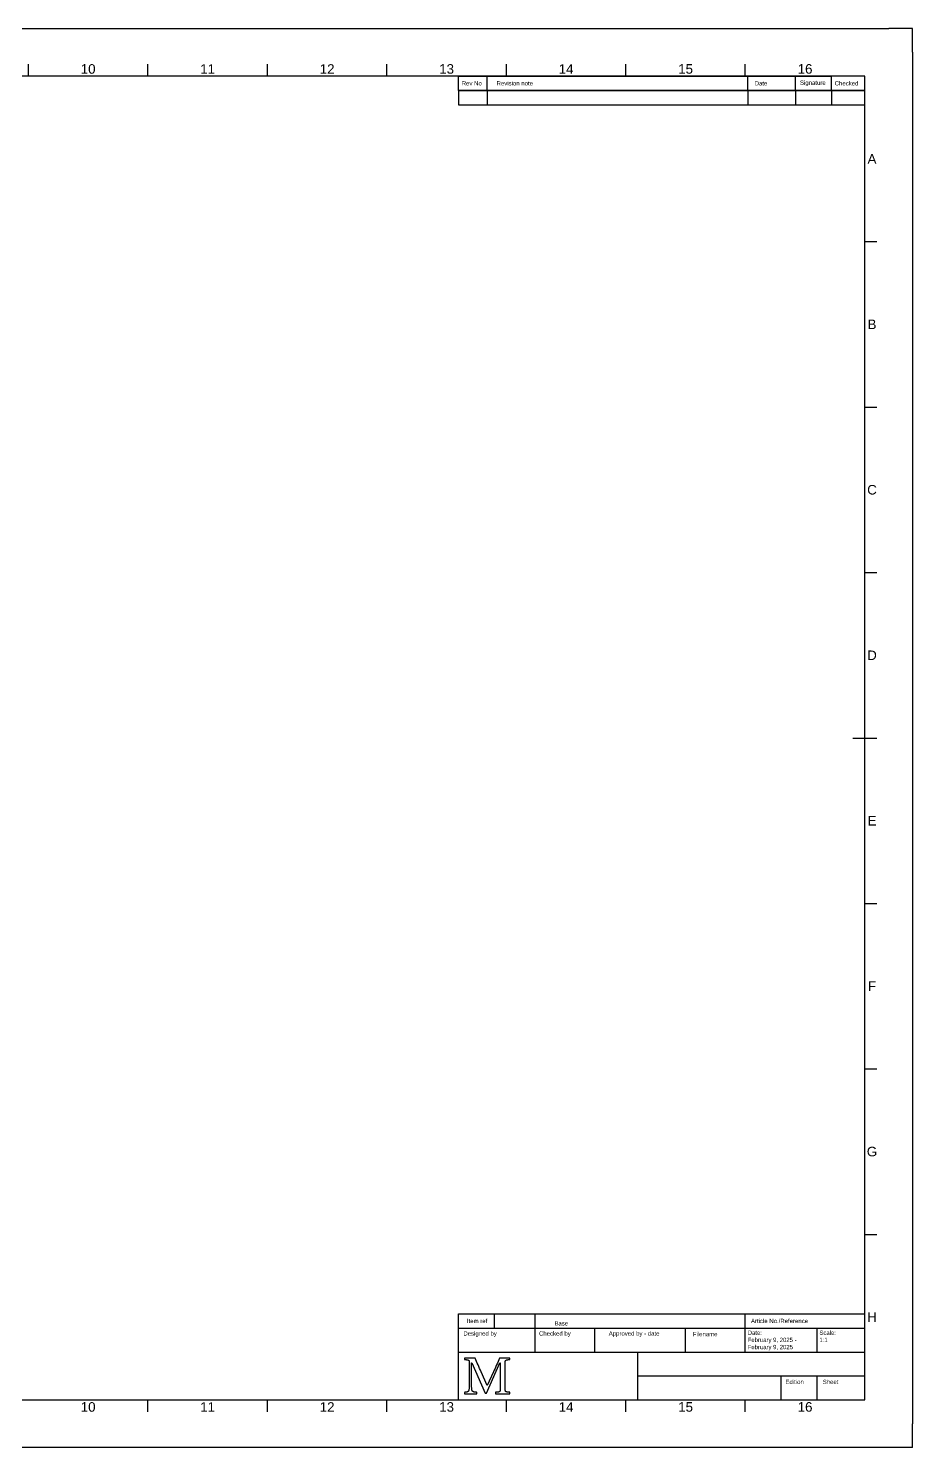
# Model space of a CAD drawing. Header units: millimetres. Extents: x 0 to 840, y 0 to 594.
# Drawn here: x 470 to 840, y 0 to 594 of the extents above; entities that cross this region are included whole.
import ezdxf

# ---------------------------------------------------------------- set-up
doc = ezdxf.new("R2010")
doc.units = ezdxf.units.MM
doc.layers.get('0').update_dxf_attribs({"lineweight": 25, "true_color": 0x000000})
for name, color, linetype, lineweight, true_color in [('Border', 7, 'Continuous', 25, 0xffffff), ('Revision', 7, 'Continuous', 25, 0xffffff), ('Title block', 7, 'Continuous', 25, 0xffffff)]:
    doc.layers.add(name, color=color, linetype=linetype, lineweight=lineweight, true_color=true_color)
doc.styles.add('textstyle0', font='')
doc.styles.add('textstyle1', font='')
doc.styles.add('textstyle10', font='')
doc.styles.add('textstyle11', font='')
doc.styles.add('textstyle12', font='')
doc.styles.add('textstyle13', font='')
doc.styles.add('textstyle14', font='')
doc.styles.add('textstyle15', font='')
doc.styles.add('textstyle16', font='')
doc.styles.add('textstyle17', font='')
doc.styles.add('textstyle18', font='')
doc.styles.add('textstyle19', font='')
doc.styles.add('textstyle2', font='')
doc.styles.add('textstyle20', font='')
doc.styles.add('textstyle21', font='')
doc.styles.add('textstyle22', font='')
doc.styles.add('textstyle23', font='')
doc.styles.add('textstyle28', font='')
doc.styles.add('textstyle29', font='')
doc.styles.add('textstyle30', font='')
doc.styles.add('textstyle33', font='')
doc.styles.add('textstyle34', font='')
doc.styles.add('textstyle35', font='')
doc.styles.add('textstyle36', font='')
doc.styles.add('textstyle37', font='')
doc.styles.add('textstyle38', font='')
doc.styles.add('textstyle39', font='')
doc.styles.add('textstyle40', font='')
doc.styles.add('textstyle43', font='')
doc.styles.add('textstyle44', font='')
doc.styles.add('textstyle47', font='')
doc.styles.add('textstyle5', font='')
doc.styles.add('textstyle58', font='')
doc.styles.add('textstyle59', font='')
doc.styles.add('textstyle6', font='')
doc.styles.add('textstyle60', font='')
doc.styles.add('textstyle61', font='')
doc.styles.add('textstyle9', font='')
doc.styles.get('textstyle0').set_extended_font_data('Arial')
doc.styles.get('textstyle1').set_extended_font_data('Arial')
doc.styles.get('textstyle10').set_extended_font_data('Arial')
doc.styles.get('textstyle11').set_extended_font_data('Arial')
doc.styles.get('textstyle12').set_extended_font_data('Arial')
doc.styles.get('textstyle13').set_extended_font_data('Arial')
doc.styles.get('textstyle14').set_extended_font_data('Arial')
doc.styles.get('textstyle15').set_extended_font_data('Arial')
doc.styles.get('textstyle16').set_extended_font_data('Arial')
doc.styles.get('textstyle17').set_extended_font_data('FreeSans')
doc.styles.get('textstyle18').set_extended_font_data('FreeSans')
doc.styles.get('textstyle19').set_extended_font_data('Arial')
doc.styles.get('textstyle2').set_extended_font_data('Arial')
doc.styles.get('textstyle20').set_extended_font_data('FreeSans')
doc.styles.get('textstyle21').set_extended_font_data('Arial')
doc.styles.get('textstyle22').set_extended_font_data('Arial')
doc.styles.get('textstyle23').set_extended_font_data('Arial')
doc.styles.get('textstyle28').set_extended_font_data('Arial')
doc.styles.get('textstyle29').set_extended_font_data('Arial')
doc.styles.get('textstyle30').set_extended_font_data('Arial')
doc.styles.get('textstyle33').set_extended_font_data('Arial')
doc.styles.get('textstyle34').set_extended_font_data('Arial')
doc.styles.get('textstyle35').set_extended_font_data('Arial')
doc.styles.get('textstyle36').set_extended_font_data('Arial')
doc.styles.get('textstyle37').set_extended_font_data('Arial')
doc.styles.get('textstyle38').set_extended_font_data('Arial')
doc.styles.get('textstyle39').set_extended_font_data('Arial')
doc.styles.get('textstyle40').set_extended_font_data('Arial')
doc.styles.get('textstyle43').set_extended_font_data('Arial')
doc.styles.get('textstyle44').set_extended_font_data('Arial')
doc.styles.get('textstyle47').set_extended_font_data('Arial')
doc.styles.get('textstyle5').set_extended_font_data('Arial')
doc.styles.get('textstyle58').set_extended_font_data('Arial')
doc.styles.get('textstyle59').set_extended_font_data('Arial')
doc.styles.get('textstyle6').set_extended_font_data('Arial')
doc.styles.get('textstyle60').set_extended_font_data('Arial')
doc.styles.get('textstyle61').set_extended_font_data('Arial')
doc.styles.get('textstyle9').set_extended_font_data('Arial')

# ---------------------------------------------------------------- blocks, each defined once
blk = doc.blocks.new('Border')
at = {"layer": 'Border'}
for p, q in [((10, 594), (830, 594)), ((840, 594), (830, 594)), ((840, 584), (840, 594)), ((840, 584), (840, 10)), ((470, 574), (470, 579)), ((520, 574), (520, 579)), ((570, 574), (570, 579)), ((620, 574), (620, 579)), ((670, 574), (670, 579)), ((720, 574), (720, 579)), ((770, 574), (770, 579)), ((470, 574), (420, 574)), ((520, 574), (470, 574)), ((470, 574), (470, 574)), ((570, 574), (520, 574)), ((520, 574), (520, 574)), ((620, 574), (570, 574)), ((670, 574), (620, 574)), ((720, 574), (670, 574)), ((770, 574), (720, 574)), ((820, 574), (770, 574)), ((820, 504.75), (820, 574)), ((820, 574), (820, 574)), ((820, 504.75), (825, 504.75)), ((820, 435.5), (820, 504.75)), ((820, 435.5), (825, 435.5)), ((820, 366.25), (820, 435.5)), ((820, 435.5), (820, 435.5)), ((820, 366.25), (825, 366.25)), ((820, 297), (820, 366.25)), ((820, 366.25), (820, 366.25)), ((815, 297), (825, 297)), ((820, 227.75), (820, 297)), ((820, 227.75), (825, 227.75)), ((820, 158.5), (820, 227.75)), ((820, 158.5), (825, 158.5)), ((820, 89.25), (820, 158.5)), ((820, 158.5), (820, 158.5)), ((820, 89.25), (825, 89.25)), ((820, 20), (820, 89.25)), ((320, 20), (520, 20)), ((520, 15), (520, 20)), ((520, 20), (570, 20)), ((570, 15), (570, 20)), ((570, 20), (620, 20)), ((620, 15), (620, 20)), ((620, 20), (670, 20)), ((670, 15), (670, 20)), ((670, 20), (720, 20)), ((720, 15), (720, 20)), ((720, 20), (770, 20)), ((770, 15), (770, 20)), ((770, 20), (820, 20)), ((820, 20), (820, 20)), ((840, 0), (840, 10)), ((830, 0), (10, 0)), ((840, 0), (830, 0))]:
    blk.add_line(p, q, dxfattribs=at)
at = {"layer": 'Border', "char_height": 4, "attachment_point": 5}
for s, insert, style in [('10', (495, 577), 'textstyle37'), ('11', (545, 577), 'textstyle38'), ('12', (595, 577), 'textstyle34'), ('13', (645, 577), 'textstyle35'), ('14', (695, 577), 'textstyle33'), ('15', (745, 577), 'textstyle6'), ('16', (795, 577), 'textstyle30'), ('A', (823, 539.375), 'textstyle2'), ('B', (823, 470.125), 'textstyle5'), ('C', (823, 400.875), 'textstyle61'), ('D', (823, 331.625), 'textstyle1'), ('E', (823, 262.375), 'textstyle58'), ('F', (823, 193.125), 'textstyle60'), ('G', (823, 123.875), 'textstyle59'), ('H', (823, 54.625), 'textstyle0'), ('10', (495, 17), 'textstyle44'), ('11', (545, 17), 'textstyle47'), ('12', (595, 17), 'textstyle40'), ('13', (645, 17), 'textstyle43'), ('14', (695, 17), 'textstyle36'), ('15', (745, 17), 'textstyle39'), ('16', (795, 17), 'textstyle9')]:
    blk.add_mtext(s, dxfattribs=dict(at, insert=insert, style=style))
blk = doc.blocks.new('Revision')
at = {"layer": 'Revision'}
for p, q in [((-170, 0), (-14, 0)), ((-170, -6), (-170, 0)), ((-158, -6), (-158, 0)), ((-49, -6), (-49, 0)), ((-29, -6), (-29, 0)), ((0, 0), (-14, 0)), ((-14, -6), (-14, 0)), ((0, -6), (0, 0)), ((-170, -6), (-170, -6)), ((-170, -6), (-158, -6)), ((0, -6), (-170, -6)), ((-170, -6), (-170, -12)), ((-158, -6), (-49, -6)), ((-158, -6), (-158, -12)), ((-49, -6), (-29, -6)), ((-49, -6), (-49, -12)), ((-29, -6), (-14, -6)), ((-29, -6), (-29, -12)), ((-14, -6), (-14, -12)), ((-14, -6), (0, -6)), ((0, -12), (0, -6)), ((-170, -12), (0, -12))]:
    blk.add_line(p, q, dxfattribs=at)
at = {"layer": 'Revision', "char_height": 1.8, "attachment_point": 5}
for s, insert, style in [('Rev No', (-164.47, -3), 'textstyle12'), ('Revision note', (-146.47, -3), 'textstyle11'), ('Date', (-43.43, -3), 'textstyle29'), ('Signature', (-21.75, -3), 'textstyle28'), ('Checked', (-7.64, -3), 'textstyle10')]:
    blk.add_mtext(s, dxfattribs=dict(at, insert=insert, style=style))
blk = doc.blocks.new('Title')
at = {"layer": 'Title block'}
for p, q in [((-170, 30), (-170, 36)), ((-170, 36), (0, 36)), ((-155, 30), (-155, 36)), ((-138, 30), (-138, 36)), ((-50, 30), (-50, 36)), ((0, 20), (0, 36)), ((-170, 30), (0, 30)), ((-170, 30), (-170, 30)), ((-170, 25), (-170, 30)), ((-170, 30), (-170, 30)), ((-138, 20), (-138, 30)), ((-113, 20), (-113, 30)), ((-75, 20), (-75, 30)), ((-50, 20), (-50, 30)), ((-20, 20), (-20, 30)), ((-170, 20), (-170, 25)), ((-170, 20), (0, 20)), ((-170, 0), (-170, 20)), ((-95, 0), (-95, 20)), ((0, 10), (0, 20)), ((-95, 10), (0, 10)), ((-35, 0), (-35, 10)), ((-20, 10), (-20, 10)), ((-20, 5), (-20, 10)), ((0, 0), (0, 10)), ((0, 0), (0, 10)), ((-170, 0), (0, 0)), ((-170, 0), (-170, 0)), ((-20, 0), (-20, 5))]:
    blk.add_line(p, q, dxfattribs=at)
at = {"layer": 'Title block', "flags": 128}
blk.add_lwpolyline([(-167.47, 2.5), (-162.33, 2.5), (-162.33, 3.13), (-162.35, 3.13), (-162.37, 3.13), (-162.38, 3.13), (-162.4, 3.13), (-162.42, 3.14), (-162.43, 3.14), (-162.45, 3.14), (-162.46, 3.14), (-162.48, 3.14), (-162.5, 3.14), (-162.51, 3.14), (-162.53, 3.14), (-162.54, 3.15), (-162.56, 3.15), (-162.57, 3.15), (-162.59, 3.15), (-162.6, 3.15), (-162.62, 3.15), (-162.63, 3.15), (-162.65, 3.15), (-162.66, 3.16), (-162.68, 3.16), (-162.69, 3.16), (-162.71, 3.16), (-162.72, 3.16), (-162.74, 3.16), (-162.75, 3.16), (-162.77, 3.16), (-162.78, 3.17), (-162.79, 3.17), (-162.81, 3.17), (-162.82, 3.17), (-162.84, 3.17), (-162.85, 3.17), (-162.86, 3.17), (-162.88, 3.17), (-162.89, 3.18), (-162.91, 3.18), (-162.92, 3.18), (-162.93, 3.18), (-162.95, 3.18), (-162.96, 3.18), (-162.97, 3.18), (-162.99, 3.19), (-163, 3.19), (-163.01, 3.19), (-163.02, 3.19), (-163.04, 3.19), (-163.05, 3.19), (-163.06, 3.19), (-163.08, 3.2), (-163.09, 3.2), (-163.1, 3.2), (-163.11, 3.2), (-163.13, 3.2), (-163.14, 3.2), (-163.15, 3.2), (-163.16, 3.21), (-163.17, 3.21), (-163.19, 3.21), (-163.2, 3.21), (-163.21, 3.21), (-163.22, 3.21), (-163.23, 3.22), (-163.24, 3.22), (-163.26, 3.22), (-163.27, 3.22), (-163.28, 3.22), (-163.29, 3.22), (-163.3, 3.23), (-163.31, 3.23), (-163.32, 3.23), (-163.34, 3.23), (-163.35, 3.23), (-163.36, 3.23), (-163.37, 3.24), (-163.38, 3.24), (-163.39, 3.24), (-163.4, 3.24), (-163.41, 3.24), (-163.42, 3.25), (-163.43, 3.25), (-163.44, 3.25), (-163.45, 3.25), (-163.46, 3.25), (-163.47, 3.26), (-163.48, 3.26), (-163.49, 3.26), (-163.5, 3.26), (-163.51, 3.27), (-163.52, 3.27), (-163.53, 3.27), (-163.54, 3.27), (-163.55, 3.27), (-163.56, 3.28), (-163.57, 3.28), (-163.58, 3.28), (-163.59, 3.28), (-163.6, 3.29), (-163.61, 3.29), (-163.62, 3.29), (-163.63, 3.29), (-163.64, 3.3), (-163.65, 3.3), (-163.66, 3.3), (-163.66, 3.3), (-163.67, 3.31), (-163.68, 3.31), (-163.69, 3.31), (-163.7, 3.31), (-163.71, 3.32), (-163.72, 3.32), (-163.72, 3.32), (-163.73, 3.33), (-163.74, 3.33), (-163.75, 3.33), (-163.76, 3.33), (-163.77, 3.34), (-163.77, 3.34), (-163.78, 3.34), (-163.79, 3.35), (-163.8, 3.35), (-163.81, 3.35), (-163.81, 3.36), (-163.82, 3.36), (-163.83, 3.36), (-163.84, 3.37), (-163.84, 3.37), (-163.85, 3.37), (-163.86, 3.38), (-163.87, 3.38), (-163.87, 3.38), (-163.88, 3.39), (-163.89, 3.39), (-163.9, 3.39), (-163.9, 3.4), (-163.91, 3.4), (-163.92, 3.4), (-163.92, 3.41), (-163.93, 3.41), (-163.94, 3.42), (-163.95, 3.42), (-163.95, 3.42), (-163.96, 3.43), (-163.97, 3.43), (-163.97, 3.44), (-163.98, 3.44), (-163.98, 3.44), (-163.99, 3.45), (-164, 3.45), (-164, 3.46), (-164.01, 3.46), (-164.02, 3.47), (-164.02, 3.47), (-164.03, 3.47), (-164.03, 3.48), (-164.04, 3.48), (-164.05, 3.49), (-164.05, 3.49), (-164.06, 3.5), (-164.06, 3.5), (-164.07, 3.51), (-164.07, 3.51), (-164.08, 3.52), (-164.09, 3.52), (-164.09, 3.53), (-164.1, 3.53), (-164.1, 3.54), (-164.11, 3.54), (-164.11, 3.55), (-164.12, 3.55), (-164.12, 3.56), (-164.13, 3.56), (-164.13, 3.57), (-164.14, 3.57), (-164.14, 3.58), (-164.15, 3.58), (-164.15, 3.59), (-164.16, 3.6), (-164.16, 3.6), (-164.17, 3.61), (-164.17, 3.61), (-164.18, 3.62), (-164.18, 3.62), (-164.19, 3.63), (-164.19, 3.64), (-164.19, 3.64), (-164.2, 3.65), (-164.2, 3.65), (-164.21, 3.66), (-164.21, 3.67), (-164.22, 3.67), (-164.22, 3.68), (-164.22, 3.69), (-164.23, 3.69), (-164.23, 3.7), (-164.24, 3.71), (-164.24, 3.71), (-164.24, 3.72), (-164.25, 3.73), (-164.25, 3.73), (-164.26, 3.74), (-164.26, 3.75), (-164.26, 3.75), (-164.27, 3.76), (-164.27, 3.77), (-164.27, 3.78), (-164.28, 3.78), (-164.28, 3.79), (-164.28, 3.8), (-164.29, 3.81), (-164.29, 3.81), (-164.29, 3.82), (-164.3, 3.83), (-164.3, 3.84), (-164.3, 3.84), (-164.31, 3.85), (-164.31, 3.86), (-164.31, 3.87), (-164.32, 3.88), (-164.32, 3.88), (-164.32, 3.89), (-164.32, 3.9), (-164.33, 3.91), (-164.33, 3.92), (-164.33, 3.93), (-164.33, 3.93), (-164.34, 3.94), (-164.34, 3.95), (-164.34, 3.96), (-164.35, 3.97), (-164.35, 3.98), (-164.35, 3.99), (-164.35, 4), (-164.35, 4), (-164.36, 4.01), (-164.36, 4.02), (-164.36, 4.03), (-164.36, 4.04), (-164.37, 4.05), (-164.37, 4.06), (-164.37, 4.07), (-164.37, 4.08), (-164.37, 4.09), (-164.38, 4.1), (-164.38, 4.11), (-164.38, 4.12), (-164.38, 4.13), (-164.38, 4.14), (-164.38, 4.15), (-164.39, 4.16), (-164.39, 4.17), (-164.39, 4.18), (-164.39, 4.19), (-164.39, 4.2), (-164.39, 4.21, -0.037093), (-164.55, 6.9), (-164.55, 15.51), (-164.5, 15.51), (-158.91, 2.76), (-158.33, 2.76), (-152.67, 15.51), (-152.6, 15.51), (-152.6, 4.52), (-152.6, 4.5), (-152.6, 4.49), (-152.6, 4.47), (-152.6, 4.46), (-152.6, 4.45), (-152.6, 4.43), (-152.6, 4.42), (-152.6, 4.41), (-152.6, 4.39), (-152.6, 4.38), (-152.6, 4.37), (-152.6, 4.35), (-152.6, 4.34), (-152.6, 4.33), (-152.6, 4.32), (-152.6, 4.3), (-152.6, 4.29), (-152.6, 4.28), (-152.61, 4.27), (-152.61, 4.25), (-152.61, 4.24), (-152.61, 4.23), (-152.61, 4.22), (-152.61, 4.21), (-152.61, 4.19), (-152.61, 4.18), (-152.61, 4.17), (-152.61, 4.16), (-152.61, 4.15), (-152.61, 4.14), (-152.61, 4.12), (-152.61, 4.11), (-152.61, 4.1), (-152.61, 4.09), (-152.61, 4.08), (-152.61, 4.07), (-152.61, 4.06), (-152.61, 4.05), (-152.61, 4.04), (-152.61, 4.03), (-152.61, 4.02), (-152.62, 4.01), (-152.62, 4), (-152.62, 3.99), (-152.62, 3.98), (-152.62, 3.97), (-152.62, 3.96), (-152.62, 3.95), (-152.62, 3.94), (-152.62, 3.93), (-152.62, 3.92), (-152.62, 3.91), (-152.63, 3.9), (-152.63, 3.89), (-152.63, 3.88), (-152.63, 3.87), (-152.63, 3.87), (-152.63, 3.86), (-152.63, 3.85), (-152.63, 3.84), (-152.64, 3.83), (-152.64, 3.82), (-152.64, 3.81), (-152.64, 3.81), (-152.64, 3.8), (-152.64, 3.79), (-152.65, 3.78), (-152.65, 3.77), (-152.65, 3.77), (-152.65, 3.76), (-152.65, 3.75), (-152.65, 3.74), (-152.66, 3.73), (-152.66, 3.73), (-152.66, 3.72), (-152.66, 3.71), (-152.66, 3.7), (-152.67, 3.7), (-152.67, 3.69), (-152.67, 3.68), (-152.67, 3.68), (-152.68, 3.67), (-152.68, 3.66), (-152.68, 3.66), (-152.68, 3.65), (-152.69, 3.64), (-152.69, 3.63), (-152.69, 3.63), (-152.7, 3.62), (-152.7, 3.62), (-152.7, 3.61), (-152.7, 3.6), (-152.71, 3.6), (-152.71, 3.59), (-152.71, 3.58), (-152.72, 3.58), (-152.72, 3.57), (-152.72, 3.57), (-152.73, 3.56), (-152.73, 3.55), (-152.74, 3.55), (-152.74, 3.54), (-152.74, 3.54), (-152.75, 3.53), (-152.75, 3.53), (-152.76, 3.52), (-152.76, 3.52), (-152.76, 3.51), (-152.77, 3.51), (-152.77, 3.5), (-152.78, 3.49), (-152.78, 3.49), (-152.79, 3.48), (-152.79, 3.48), (-152.79, 3.48), (-152.8, 3.47), (-152.8, 3.47), (-152.81, 3.46), (-152.81, 3.46), (-152.82, 3.45), (-152.82, 3.45), (-152.83, 3.44), (-152.84, 3.44), (-152.84, 3.43), (-152.85, 3.43), (-152.85, 3.42), (-152.86, 3.42), (-152.86, 3.42), (-152.87, 3.41), (-152.88, 3.41), (-152.88, 3.4), (-152.89, 3.4), (-152.89, 3.4), (-152.9, 3.39), (-152.91, 3.39), (-152.91, 3.38), (-152.92, 3.38), (-152.93, 3.38), (-152.93, 3.37), (-152.94, 3.37), (-152.95, 3.37), (-152.95, 3.36), (-152.96, 3.36), (-152.97, 3.36), (-152.98, 3.35), (-152.98, 3.35), (-152.99, 3.34), (-153, 3.34), (-153.01, 3.34), (-153.01, 3.34), (-153.02, 3.33), (-153.03, 3.33), (-153.04, 3.33), (-153.05, 3.32), (-153.06, 3.32), (-153.06, 3.32), (-153.07, 3.31), (-153.08, 3.31), (-153.09, 3.31), (-153.1, 3.3), (-153.11, 3.3), (-153.12, 3.3), (-153.13, 3.3), (-153.14, 3.29), (-153.15, 3.29), (-153.15, 3.29), (-153.16, 3.29), (-153.17, 3.28), (-153.18, 3.28), (-153.19, 3.28), (-153.2, 3.28), (-153.21, 3.27), (-153.22, 3.27), (-153.24, 3.27), (-153.25, 3.27), (-153.26, 3.26), (-153.27, 3.26), (-153.28, 3.26), (-153.29, 3.26), (-153.3, 3.25), (-153.31, 3.25), (-153.32, 3.25), (-153.34, 3.25), (-153.35, 3.25), (-153.36, 3.24), (-153.37, 3.24), (-153.38, 3.24), (-153.39, 3.24), (-153.41, 3.24), (-153.42, 3.23), (-153.43, 3.23), (-153.44, 3.23), (-153.46, 3.23), (-153.47, 3.23), (-153.48, 3.22), (-153.5, 3.22), (-153.51, 3.22), (-153.52, 3.22), (-153.54, 3.22), (-153.55, 3.22), (-153.56, 3.21), (-153.58, 3.21), (-153.59, 3.21), (-153.61, 3.21), (-153.62, 3.21), (-153.64, 3.2), (-153.65, 3.2), (-153.67, 3.2), (-153.68, 3.2), (-153.7, 3.2), (-153.71, 3.2), (-153.73, 3.19), (-153.74, 3.19), (-153.76, 3.19), (-153.77, 3.19), (-153.79, 3.19), (-153.81, 3.19), (-153.82, 3.19), (-153.84, 3.18), (-153.86, 3.18), (-153.87, 3.18), (-153.89, 3.18), (-153.91, 3.18), (-153.92, 3.18), (-153.94, 3.17), (-153.96, 3.17), (-153.98, 3.17), (-153.99, 3.17), (-154.01, 3.17), (-154.03, 3.17), (-154.05, 3.17), (-154.07, 3.16), (-154.08, 3.16), (-154.1, 3.16), (-154.12, 3.16), (-154.14, 3.16), (-154.16, 3.16), (-154.18, 3.16), (-154.2, 3.15), (-154.22, 3.15), (-154.24, 3.15), (-154.26, 3.15), (-154.28, 3.15), (-154.3, 3.15), (-154.32, 3.15), (-154.34, 3.14), (-154.36, 3.14), (-154.38, 3.14), (-154.4, 3.14), (-154.42, 3.14), (-154.44, 3.14), (-154.47, 3.14), (-154.49, 3.13), (-154.51, 3.13), (-154.53, 3.13), (-154.55, 3.13), (-154.55, 2.5), (-148.51, 2.5), (-148.51, 3.13), (-148.53, 3.13), (-148.55, 3.13), (-148.57, 3.13), (-148.59, 3.14), (-148.61, 3.14), (-148.64, 3.14), (-148.66, 3.14), (-148.68, 3.14), (-148.7, 3.14), (-148.72, 3.14), (-148.74, 3.15), (-148.76, 3.15), (-148.78, 3.15), (-148.8, 3.15), (-148.82, 3.15), (-148.84, 3.15), (-148.86, 3.15), (-148.88, 3.16), (-148.9, 3.16), (-148.92, 3.16), (-148.93, 3.16), (-148.95, 3.16), (-148.97, 3.16), (-148.99, 3.16), (-149.01, 3.17), (-149.03, 3.17), (-149.04, 3.17), (-149.06, 3.17), (-149.08, 3.17), (-149.1, 3.17), (-149.11, 3.17), (-149.13, 3.18), (-149.15, 3.18), (-149.16, 3.18), (-149.18, 3.18), (-149.2, 3.18), (-149.21, 3.18), (-149.23, 3.19), (-149.25, 3.19), (-149.26, 3.19), (-149.28, 3.19), (-149.29, 3.19), (-149.31, 3.19), (-149.33, 3.19), (-149.34, 3.2), (-149.36, 3.2), (-149.37, 3.2), (-149.39, 3.2), (-149.4, 3.2), (-149.42, 3.2), (-149.43, 3.21), (-149.44, 3.21), (-149.46, 3.21), (-149.47, 3.21), (-149.49, 3.21), (-149.5, 3.22), (-149.51, 3.22), (-149.53, 3.22), (-149.54, 3.22), (-149.55, 3.22), (-149.57, 3.22), (-149.58, 3.23), (-149.59, 3.23), (-149.61, 3.23), (-149.62, 3.23), (-149.63, 3.23), (-149.64, 3.24), (-149.66, 3.24), (-149.67, 3.24), (-149.68, 3.24), (-149.69, 3.24), (-149.7, 3.25), (-149.72, 3.25), (-149.73, 3.25), (-149.74, 3.25), (-149.75, 3.25), (-149.76, 3.26), (-149.77, 3.26), (-149.78, 3.26), (-149.79, 3.26), (-149.8, 3.27), (-149.81, 3.27), (-149.83, 3.27), (-149.84, 3.27), (-149.85, 3.28), (-149.86, 3.28), (-149.87, 3.28), (-149.88, 3.28), (-149.89, 3.29), (-149.9, 3.29), (-149.91, 3.29), (-149.91, 3.29), (-149.92, 3.3), (-149.93, 3.3), (-149.94, 3.3), (-149.95, 3.3), (-149.96, 3.31), (-149.97, 3.31), (-149.98, 3.31), (-149.99, 3.32), (-149.99, 3.32), (-150, 3.32), (-150.01, 3.33), (-150.02, 3.33), (-150.03, 3.33), (-150.04, 3.34), (-150.04, 3.34), (-150.05, 3.34), (-150.06, 3.34), (-150.07, 3.35), (-150.07, 3.35), (-150.08, 3.36), (-150.09, 3.36), (-150.1, 3.36), (-150.1, 3.37), (-150.11, 3.37), (-150.12, 3.37), (-150.12, 3.38), (-150.13, 3.38), (-150.14, 3.38), (-150.14, 3.39), (-150.15, 3.39), (-150.16, 3.4), (-150.16, 3.4), (-150.17, 3.4), (-150.18, 3.41), (-150.18, 3.41), (-150.19, 3.42), (-150.19, 3.42), (-150.2, 3.42), (-150.21, 3.43), (-150.21, 3.43), (-150.22, 3.44), (-150.22, 3.44), (-150.23, 3.45), (-150.23, 3.45), (-150.24, 3.46), (-150.24, 3.46), (-150.25, 3.47), (-150.25, 3.47), (-150.26, 3.48), (-150.26, 3.48), (-150.27, 3.48), (-150.27, 3.49), (-150.28, 3.49), (-150.28, 3.5), (-150.29, 3.51), (-150.29, 3.51), (-150.29, 3.52), (-150.3, 3.52), (-150.3, 3.53), (-150.31, 3.53), (-150.31, 3.54), (-150.31, 3.54), (-150.32, 3.55), (-150.32, 3.55), (-150.33, 3.56), (-150.33, 3.57), (-150.33, 3.57), (-150.34, 3.58), (-150.34, 3.58), (-150.34, 3.59), (-150.35, 3.6), (-150.35, 3.6), (-150.35, 3.61), (-150.36, 3.62), (-150.36, 3.62), (-150.36, 3.63), (-150.36, 3.63), (-150.37, 3.64), (-150.37, 3.65), (-150.37, 3.66), (-150.38, 3.66), (-150.38, 3.67), (-150.38, 3.68), (-150.38, 3.68), (-150.39, 3.69), (-150.39, 3.7), (-150.39, 3.7), (-150.39, 3.71), (-150.4, 3.72), (-150.4, 3.73), (-150.4, 3.73), (-150.4, 3.74), (-150.4, 3.75), (-150.41, 3.76), (-150.41, 3.77), (-150.41, 3.77), (-150.41, 3.78), (-150.41, 3.79), (-150.42, 3.8), (-150.42, 3.81), (-150.42, 3.81), (-150.42, 3.82), (-150.42, 3.83), (-150.42, 3.84), (-150.42, 3.85), (-150.43, 3.86), (-150.43, 3.87), (-150.43, 3.87), (-150.43, 3.88), (-150.43, 3.89), (-150.43, 3.9), (-150.43, 3.91), (-150.43, 3.92), (-150.44, 3.93), (-150.44, 3.94), (-150.44, 3.95), (-150.44, 3.96), (-150.44, 3.97), (-150.44, 3.98), (-150.44, 3.99), (-150.44, 4), (-150.44, 4.01), (-150.44, 4.02), (-150.45, 4.03), (-150.45, 4.04), (-150.45, 4.05), (-150.45, 4.06), (-150.45, 4.07), (-150.45, 4.08), (-150.45, 4.09), (-150.45, 4.1), (-150.45, 4.11), (-150.45, 4.12), (-150.45, 4.14), (-150.45, 4.15), (-150.45, 4.16), (-150.45, 4.17), (-150.45, 4.18), (-150.45, 4.19), (-150.45, 4.21), (-150.45, 4.22), (-150.45, 4.23), (-150.45, 4.24), (-150.45, 4.25), (-150.45, 4.27), (-150.46, 4.28), (-150.46, 4.29), (-150.46, 4.3), (-150.46, 4.32), (-150.46, 4.33), (-150.46, 4.34), (-150.46, 4.35), (-150.46, 4.37), (-150.46, 4.38), (-150.46, 4.39), (-150.46, 4.41), (-150.46, 4.42), (-150.46, 4.43), (-150.46, 4.45), (-150.46, 4.46), (-150.46, 4.47), (-150.46, 4.49), (-150.46, 4.5), (-150.46, 4.52), (-150.46, 15.49), (-150.46, 15.5), (-150.46, 15.51), (-150.46, 15.53), (-150.46, 15.54), (-150.46, 15.56), (-150.46, 15.57), (-150.46, 15.58), (-150.46, 15.6), (-150.46, 15.61), (-150.46, 15.62), (-150.46, 15.64), (-150.46, 15.65), (-150.46, 15.66), (-150.46, 15.67), (-150.46, 15.69), (-150.46, 15.7), (-150.46, 15.71), (-150.46, 15.72), (-150.45, 15.74), (-150.45, 15.75), (-150.45, 15.76), (-150.45, 15.77), (-150.45, 15.78), (-150.45, 15.8), (-150.45, 15.81), (-150.45, 15.82), (-150.45, 15.83), (-150.45, 15.84), (-150.45, 15.85), (-150.45, 15.87), (-150.45, 15.88), (-150.45, 15.89), (-150.45, 15.9), (-150.45, 15.91), (-150.45, 15.92), (-150.45, 15.93), (-150.45, 15.94), (-150.45, 15.95), (-150.45, 15.96), (-150.45, 15.97), (-150.44, 15.98), (-150.44, 15.99), (-150.44, 16), (-150.44, 16.01), (-150.44, 16.02), (-150.44, 16.03), (-150.44, 16.04), (-150.44, 16.05), (-150.44, 16.06), (-150.44, 16.07), (-150.43, 16.08), (-150.43, 16.09), (-150.43, 16.1), (-150.43, 16.11), (-150.43, 16.12), (-150.43, 16.13), (-150.43, 16.14), (-150.43, 16.14), (-150.42, 16.15), (-150.42, 16.16), (-150.42, 16.17), (-150.42, 16.18), (-150.42, 16.19), (-150.42, 16.2), (-150.42, 16.2), (-150.41, 16.21), (-150.41, 16.22), (-150.41, 16.23), (-150.41, 16.24), (-150.41, 16.24), (-150.4, 16.25), (-150.4, 16.26), (-150.4, 16.27), (-150.4, 16.27), (-150.4, 16.28), (-150.39, 16.29), (-150.39, 16.3), (-150.39, 16.3), (-150.39, 16.31), (-150.38, 16.32), (-150.38, 16.32), (-150.38, 16.33), (-150.38, 16.34), (-150.37, 16.35), (-150.37, 16.35), (-150.37, 16.36), (-150.36, 16.37), (-150.36, 16.37), (-150.36, 16.38), (-150.36, 16.39), (-150.35, 16.39), (-150.35, 16.4), (-150.35, 16.4), (-150.34, 16.41), (-150.34, 16.42), (-150.34, 16.42), (-150.33, 16.43), (-150.33, 16.43), (-150.33, 16.44), (-150.32, 16.45), (-150.32, 16.45), (-150.31, 16.46), (-150.31, 16.46), (-150.31, 16.47), (-150.3, 16.47), (-150.3, 16.48), (-150.29, 16.48), (-150.29, 16.49), (-150.29, 16.5), (-150.28, 16.5), (-150.28, 16.51), (-150.27, 16.51), (-150.27, 16.52), (-150.26, 16.52), (-150.26, 16.53), (-150.25, 16.53), (-150.25, 16.54), (-150.24, 16.54), (-150.24, 16.54), (-150.23, 16.55), (-150.23, 16.55), (-150.22, 16.56), (-150.22, 16.56), (-150.21, 16.57), (-150.21, 16.57), (-150.2, 16.58), (-150.19, 16.58), (-150.19, 16.58), (-150.18, 16.59), (-150.18, 16.59), (-150.17, 16.6), (-150.16, 16.6), (-150.16, 16.6), (-150.15, 16.61), (-150.14, 16.61), (-150.14, 16.62), (-150.13, 16.62), (-150.12, 16.62), (-150.12, 16.63), (-150.11, 16.63), (-150.1, 16.63), (-150.1, 16.64), (-150.09, 16.64), (-150.08, 16.65), (-150.07, 16.65), (-150.07, 16.65), (-150.06, 16.66), (-150.05, 16.66), (-150.04, 16.66), (-150.04, 16.67), (-150.03, 16.67), (-150.02, 16.67), (-150.01, 16.67), (-150, 16.68), (-149.99, 16.68), (-149.99, 16.68), (-149.98, 16.69), (-149.97, 16.69), (-149.96, 16.69), (-149.95, 16.7), (-149.94, 16.7), (-149.93, 16.7), (-149.92, 16.7), (-149.91, 16.71), (-149.91, 16.71), (-149.9, 16.71), (-149.89, 16.71), (-149.88, 16.72), (-149.87, 16.72), (-149.86, 16.72), (-149.85, 16.72), (-149.84, 16.73), (-149.83, 16.73), (-149.81, 16.73), (-149.8, 16.73), (-149.79, 16.74), (-149.78, 16.74), (-149.77, 16.74), (-149.76, 16.74), (-149.75, 16.75), (-149.74, 16.75), (-149.73, 16.75), (-149.72, 16.75), (-149.7, 16.75), (-149.69, 16.76), (-149.68, 16.76), (-149.67, 16.76), (-149.66, 16.76), (-149.64, 16.76), (-149.63, 16.77), (-149.62, 16.77), (-149.61, 16.77), (-149.59, 16.77), (-149.58, 16.77), (-149.57, 16.78), (-149.55, 16.78), (-149.54, 16.78), (-149.53, 16.78), (-149.51, 16.78), (-149.5, 16.79), (-149.49, 16.79), (-149.47, 16.79), (-149.46, 16.79), (-149.44, 16.79), (-149.43, 16.79), (-149.42, 16.8), (-149.4, 16.8), (-149.39, 16.8), (-149.37, 16.8), (-149.36, 16.8), (-149.34, 16.8), (-149.33, 16.81), (-149.31, 16.81), (-149.29, 16.81), (-149.28, 16.81), (-149.26, 16.81), (-149.25, 16.81), (-149.23, 16.81), (-149.21, 16.82), (-149.2, 16.82), (-149.18, 16.82), (-149.16, 16.82), (-149.15, 16.82), (-149.13, 16.82), (-149.11, 16.83), (-149.1, 16.83), (-149.08, 16.83), (-149.06, 16.83), (-149.04, 16.83), (-149.03, 16.83), (-149.01, 16.83), (-148.99, 16.84), (-148.97, 16.84), (-148.95, 16.84), (-148.93, 16.84), (-148.92, 16.84), (-148.9, 16.84), (-148.88, 16.84), (-148.86, 16.85), (-148.84, 16.85), (-148.82, 16.85), (-148.8, 16.85), (-148.78, 16.85), (-148.76, 16.85), (-148.74, 16.85), (-148.72, 16.86), (-148.7, 16.86), (-148.68, 16.86), (-148.66, 16.86), (-148.64, 16.86), (-148.61, 16.86), (-148.59, 16.86), (-148.57, 16.87), (-148.55, 16.87), (-148.53, 16.87), (-148.51, 16.87), (-148.51, 17.5), (-152.86, 17.5, -0.015524), (-155.36, 11.76), (-157.96, 5.95), (-158, 5.95), (-160.56, 11.73, -0.007094), (-163.09, 17.5), (-167.49, 17.5), (-167.49, 16.87), (-167.47, 16.87), (-167.45, 16.87), (-167.43, 16.87), (-167.41, 16.86), (-167.38, 16.86), (-167.36, 16.86), (-167.34, 16.86), (-167.32, 16.86), (-167.3, 16.86), (-167.28, 16.86), (-167.26, 16.85), (-167.24, 16.85), (-167.22, 16.85), (-167.2, 16.85), (-167.18, 16.85), (-167.16, 16.85), (-167.14, 16.85), (-167.12, 16.84), (-167.1, 16.84), (-167.08, 16.84), (-167.06, 16.84), (-167.04, 16.84), (-167.02, 16.84), (-167.01, 16.84), (-166.99, 16.83), (-166.97, 16.83), (-166.95, 16.83), (-166.93, 16.83), (-166.91, 16.83), (-166.9, 16.83), (-166.88, 16.83), (-166.86, 16.82), (-166.85, 16.82), (-166.83, 16.82), (-166.81, 16.82), (-166.79, 16.82), (-166.78, 16.82), (-166.76, 16.81), (-166.75, 16.81), (-166.73, 16.81), (-166.71, 16.81), (-166.7, 16.81), (-166.68, 16.81), (-166.67, 16.81), (-166.65, 16.8), (-166.64, 16.8), (-166.62, 16.8), (-166.61, 16.8), (-166.59, 16.8), (-166.58, 16.8), (-166.56, 16.79), (-166.55, 16.79), (-166.53, 16.79), (-166.52, 16.79), (-166.5, 16.79), (-166.49, 16.79), (-166.48, 16.78), (-166.46, 16.78), (-166.45, 16.78), (-166.44, 16.78), (-166.42, 16.78), (-166.41, 16.77), (-166.4, 16.77), (-166.38, 16.77), (-166.37, 16.77), (-166.36, 16.77), (-166.35, 16.76), (-166.33, 16.76), (-166.32, 16.76), (-166.31, 16.76), (-166.3, 16.76), (-166.29, 16.75), (-166.27, 16.75), (-166.26, 16.75), (-166.25, 16.75), (-166.24, 16.75), (-166.23, 16.74), (-166.22, 16.74), (-166.21, 16.74), (-166.2, 16.74), (-166.19, 16.73), (-166.18, 16.73), (-166.16, 16.73), (-166.15, 16.73), (-166.14, 16.72), (-166.13, 16.72), (-166.12, 16.72), (-166.11, 16.72), (-166.1, 16.71), (-166.09, 16.71), (-166.08, 16.71), (-166.08, 16.71), (-166.07, 16.7), (-166.06, 16.7), (-166.05, 16.7), (-166.04, 16.7), (-166.03, 16.69), (-166.02, 16.69), (-166.01, 16.69), (-166, 16.68), (-166, 16.68), (-165.99, 16.68), (-165.98, 16.67), (-165.97, 16.67), (-165.96, 16.67), (-165.95, 16.67), (-165.95, 16.66), (-165.94, 16.66), (-165.93, 16.66), (-165.92, 16.65), (-165.92, 16.65), (-165.91, 16.65), (-165.9, 16.64), (-165.89, 16.64), (-165.89, 16.63), (-165.88, 16.63), (-165.87, 16.63), (-165.87, 16.62), (-165.86, 16.62), (-165.85, 16.62), (-165.85, 16.61), (-165.84, 16.61), (-165.83, 16.6), (-165.83, 16.6), (-165.82, 16.6), (-165.82, 16.59), (-165.81, 16.59), (-165.8, 16.58), (-165.8, 16.58), (-165.79, 16.58), (-165.79, 16.57), (-165.78, 16.57), (-165.78, 16.56), (-165.77, 16.56), (-165.76, 16.55), (-165.76, 16.55), (-165.75, 16.54), (-165.75, 16.54), (-165.74, 16.54), (-165.74, 16.53), (-165.73, 16.53), (-165.73, 16.52), (-165.73, 16.52), (-165.72, 16.51), (-165.72, 16.51), (-165.71, 16.5), (-165.71, 16.5), (-165.7, 16.49), (-165.7, 16.48), (-165.69, 16.48), (-165.69, 16.47), (-165.69, 16.47), (-165.68, 16.46), (-165.68, 16.46), (-165.68, 16.45), (-165.67, 16.45), (-165.67, 16.44), (-165.66, 16.43), (-165.66, 16.43), (-165.66, 16.42), (-165.65, 16.42), (-165.65, 16.41), (-165.65, 16.4), (-165.64, 16.4), (-165.64, 16.39), (-165.64, 16.39), (-165.64, 16.38), (-165.63, 16.37), (-165.63, 16.37), (-165.63, 16.36), (-165.62, 16.35), (-165.62, 16.35), (-165.62, 16.34), (-165.62, 16.33), (-165.61, 16.32), (-165.61, 16.32), (-165.61, 16.31), (-165.61, 16.3), (-165.6, 16.3), (-165.6, 16.29), (-165.6, 16.28), (-165.6, 16.27), (-165.6, 16.27), (-165.59, 16.26), (-165.59, 16.25), (-165.59, 16.24), (-165.59, 16.24), (-165.59, 16.23), (-165.58, 16.22), (-165.58, 16.21), (-165.58, 16.2), (-165.58, 16.2), (-165.58, 16.19), (-165.58, 16.18), (-165.58, 16.17), (-165.57, 16.16), (-165.57, 16.15), (-165.57, 16.14), (-165.57, 16.14), (-165.57, 16.13), (-165.57, 16.12), (-165.57, 16.11), (-165.57, 16.1), (-165.56, 16.09), (-165.56, 16.08), (-165.56, 16.07), (-165.56, 16.06), (-165.56, 16.05), (-165.56, 16.04), (-165.56, 16.03), (-165.56, 16.02), (-165.56, 16.01), (-165.56, 16), (-165.55, 15.99), (-165.55, 15.98), (-165.55, 15.97), (-165.55, 15.96), (-165.55, 15.95), (-165.55, 15.94), (-165.55, 15.93), (-165.55, 15.92), (-165.55, 15.91), (-165.55, 15.9), (-165.55, 15.89), (-165.55, 15.88), (-165.55, 15.87), (-165.55, 15.85), (-165.55, 15.84), (-165.55, 15.83), (-165.55, 15.82), (-165.55, 15.81), (-165.55, 15.8), (-165.55, 15.78), (-165.55, 15.77), (-165.55, 15.76), (-165.54, 15.75), (-165.54, 15.74), (-165.54, 15.72), (-165.54, 15.71), (-165.54, 15.7), (-165.54, 15.69), (-165.54, 15.67), (-165.54, 15.66), (-165.54, 15.65), (-165.54, 15.64), (-165.54, 15.62), (-165.54, 15.61), (-165.54, 15.6), (-165.54, 15.58), (-165.54, 15.57), (-165.54, 15.56), (-165.54, 15.54), (-165.54, 15.53), (-165.54, 15.51), (-165.54, 15.5), (-165.54, 15.49), (-165.54, 6.9, -0.037811), (-165.7, 4.21), (-165.7, 4.2), (-165.7, 4.19), (-165.7, 4.18), (-165.7, 4.17), (-165.7, 4.16), (-165.71, 4.15), (-165.71, 4.14), (-165.71, 4.13), (-165.71, 4.12), (-165.71, 4.11), (-165.72, 4.1), (-165.72, 4.09), (-165.72, 4.08), (-165.72, 4.07), (-165.72, 4.06), (-165.73, 4.05), (-165.73, 4.04), (-165.73, 4.03), (-165.73, 4.02), (-165.73, 4.01), (-165.74, 4), (-165.74, 3.99), (-165.74, 3.99), (-165.74, 3.98), (-165.75, 3.97), (-165.75, 3.96), (-165.75, 3.95), (-165.75, 3.94), (-165.76, 3.93), (-165.76, 3.92), (-165.76, 3.92), (-165.76, 3.91), (-165.77, 3.9), (-165.77, 3.89), (-165.77, 3.88), (-165.77, 3.87), (-165.78, 3.87), (-165.78, 3.86), (-165.78, 3.85), (-165.79, 3.84), (-165.79, 3.83), (-165.79, 3.83), (-165.8, 3.82), (-165.8, 3.81), (-165.8, 3.8), (-165.81, 3.8), (-165.81, 3.79), (-165.81, 3.78), (-165.82, 3.77), (-165.82, 3.77), (-165.82, 3.76), (-165.83, 3.75), (-165.83, 3.75), (-165.83, 3.74), (-165.84, 3.73), (-165.84, 3.72), (-165.84, 3.72), (-165.85, 3.71), (-165.85, 3.7), (-165.85, 3.7), (-165.86, 3.69), (-165.86, 3.68), (-165.87, 3.68), (-165.87, 3.67), (-165.87, 3.66), (-165.88, 3.66), (-165.88, 3.65), (-165.89, 3.65), (-165.89, 3.64), (-165.89, 3.63), (-165.9, 3.63), (-165.9, 3.62), (-165.91, 3.62), (-165.91, 3.61), (-165.92, 3.6), (-165.92, 3.6), (-165.93, 3.59), (-165.93, 3.59), (-165.93, 3.58), (-165.94, 3.57), (-165.94, 3.57), (-165.95, 3.56), (-165.95, 3.56), (-165.96, 3.55), (-165.96, 3.55), (-165.97, 3.54), (-165.97, 3.54), (-165.98, 3.53), (-165.98, 3.53), (-165.99, 3.52), (-165.99, 3.52), (-166, 3.51), (-166, 3.51), (-166.01, 3.5), (-166.01, 3.5), (-166.02, 3.49), (-166.02, 3.49), (-166.03, 3.48), (-166.03, 3.48), (-166.04, 3.47), (-166.05, 3.47), (-166.05, 3.46), (-166.06, 3.46), (-166.06, 3.46), (-166.07, 3.45), (-166.07, 3.45), (-166.08, 3.44), (-166.08, 3.44), (-166.09, 3.43), (-166.1, 3.43), (-166.1, 3.43), (-166.11, 3.42), (-166.11, 3.42), (-166.12, 3.41), (-166.13, 3.41), (-166.13, 3.41), (-166.14, 3.4), (-166.15, 3.4), (-166.15, 3.39), (-166.16, 3.39), (-166.16, 3.39), (-166.17, 3.38), (-166.18, 3.38), (-166.18, 3.38), (-166.19, 3.37), (-166.2, 3.37), (-166.2, 3.37), (-166.21, 3.36), (-166.22, 3.36), (-166.22, 3.35), (-166.23, 3.35), (-166.24, 3.35), (-166.24, 3.35), (-166.25, 3.34), (-166.26, 3.34), (-166.27, 3.34), (-166.27, 3.33), (-166.28, 3.33), (-166.29, 3.33), (-166.29, 3.32), (-166.3, 3.32), (-166.31, 3.32), (-166.32, 3.31), (-166.32, 3.31), (-166.33, 3.31), (-166.34, 3.31), (-166.35, 3.3), (-166.35, 3.3), (-166.36, 3.3), (-166.37, 3.29), (-166.38, 3.29), (-166.39, 3.29), (-166.39, 3.29), (-166.4, 3.28), (-166.41, 3.28), (-166.42, 3.28), (-166.43, 3.28), (-166.43, 3.27), (-166.44, 3.27), (-166.45, 3.27), (-166.46, 3.27), (-166.47, 3.27), (-166.47, 3.26), (-166.48, 3.26), (-166.49, 3.26), (-166.5, 3.26), (-166.51, 3.25), (-166.52, 3.25), (-166.53, 3.25), (-166.53, 3.25), (-166.54, 3.25), (-166.55, 3.24), (-166.56, 3.24), (-166.57, 3.24), (-166.58, 3.24), (-166.59, 3.24), (-166.6, 3.23), (-166.61, 3.23), (-166.61, 3.23), (-166.62, 3.23), (-166.63, 3.23), (-166.64, 3.22), (-166.65, 3.22), (-166.66, 3.22), (-166.67, 3.22), (-166.68, 3.22), (-166.69, 3.22), (-166.7, 3.21), (-166.71, 3.21), (-166.72, 3.21), (-166.73, 3.21), (-166.74, 3.21), (-166.75, 3.21), (-166.76, 3.2), (-166.77, 3.2), (-166.78, 3.2), (-166.79, 3.2), (-166.8, 3.2), (-166.81, 3.2), (-166.82, 3.19), (-166.83, 3.19), (-166.84, 3.19), (-166.85, 3.19), (-166.86, 3.19), (-166.87, 3.19), (-166.88, 3.19), (-166.89, 3.18), (-166.9, 3.18), (-166.91, 3.18), (-166.92, 3.18), (-166.93, 3.18), (-166.94, 3.18), (-166.96, 3.18), (-166.97, 3.18), (-166.98, 3.17), (-166.99, 3.17), (-167, 3.17), (-167.01, 3.17), (-167.02, 3.17), (-167.03, 3.17), (-167.04, 3.17), (-167.06, 3.17), (-167.07, 3.16), (-167.08, 3.16), (-167.09, 3.16), (-167.1, 3.16), (-167.11, 3.16), (-167.13, 3.16), (-167.14, 3.16), (-167.15, 3.16), (-167.16, 3.16), (-167.17, 3.15), (-167.18, 3.15), (-167.2, 3.15), (-167.21, 3.15), (-167.22, 3.15), (-167.23, 3.15), (-167.24, 3.15), (-167.26, 3.15), (-167.27, 3.15), (-167.28, 3.14), (-167.29, 3.14), (-167.31, 3.14), (-167.32, 3.14), (-167.33, 3.14), (-167.34, 3.14), (-167.36, 3.14), (-167.37, 3.14), (-167.38, 3.14), (-167.4, 3.14), (-167.41, 3.13), (-167.42, 3.13), (-167.43, 3.13), (-167.45, 3.13), (-167.46, 3.13), (-167.47, 3.13)], format="xyb", close=True, dxfattribs=at)
at = {"layer": 'Title block', "char_height": 1.8}
for s, insert, attachment_point, style in [('Item ref', (-162.25, 33), 5, 'textstyle23'), ('Base', (-127, 32), 5, 'textstyle20'), ('Article No./Reference', (-35.69, 33), 5, 'textstyle19'), ('Designed by', (-160.98, 27.5), 5, 'textstyle22'), ('Checked by', (-129.68, 27.5), 5, 'textstyle21'), ('Approved by - date', (-96.53, 27.5), 5, 'textstyle16'), ('Filename', (-66.81, 27.5), 5, 'textstyle15'), ('Date:\\PFebruary 9, 2025 -\\PFebruary 9, 2025', (-49, 29), 1, 'textstyle18'), ('Scale:\\P1:1', (-19, 29), 1, 'textstyle17'), ('Edition', (-29.37, 7.5), 5, 'textstyle14'), ('Sheet', (-14.31, 7.5), 5, 'textstyle13')]:
    blk.add_mtext(s, dxfattribs=dict(at, insert=insert, attachment_point=attachment_point, style=style))
blk = doc.blocks.new('ISO eng A1 metric template')
at = {"layer": 'Border'}
blk.add_blockref('Border', (0, 0), dxfattribs=at)
at = {"layer": 'Revision'}
blk.add_blockref('Revision', (820, 574), dxfattribs=at)
at = {"layer": 'Title block'}
blk.add_blockref('Title', (820, 20), dxfattribs=at)

msp = doc.modelspace()

# ---------------------------------------------------------------- block references
msp.add_blockref('ISO eng A1 metric template', (0, 0))

doc.saveas('drawing.dxf')
